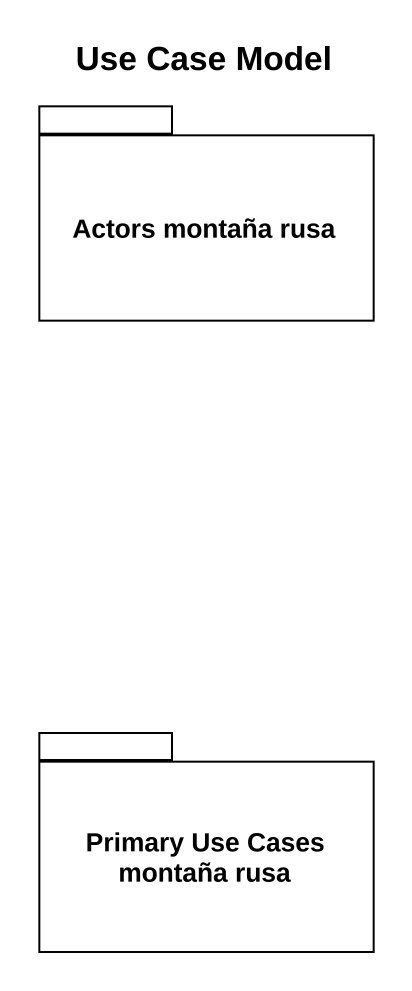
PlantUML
@startuml
title Use Case Model
package "Actors montaña rusa" as Actors_montaña_rusa {
}
package "Primary Use Cases montaña rusa" as Primary_Use_Cases_montaña {
}
@enduml
